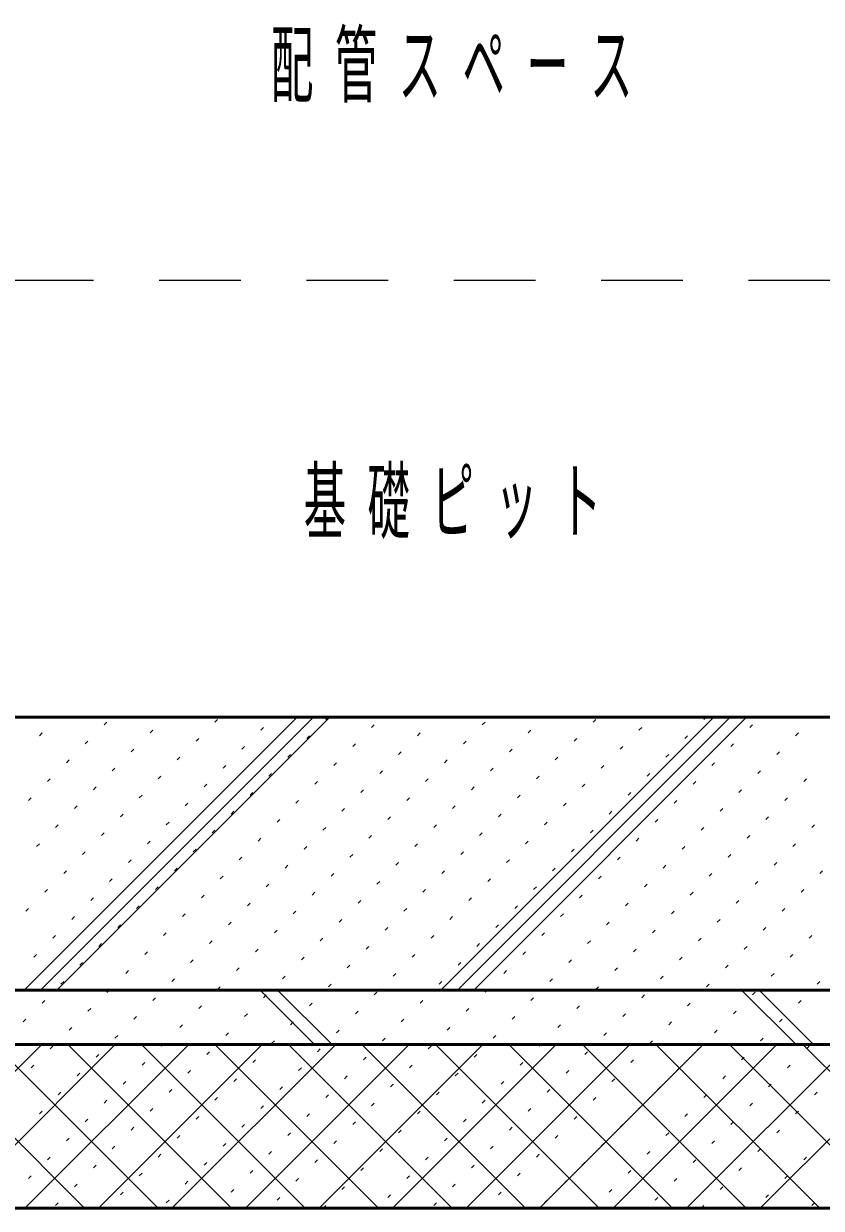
# Model space of a CAD drawing. Units: millimetres, scale not verified. Extents: x -11550 to 6, y -53460 to 8010.
# Drawn here: x -6189 to -5458, y -6218 to -5132 of the extents above; entities that cross this region are included whole.
import ezdxf

# ---------------------------------------------------------------- set-up
doc = ezdxf.new("R2010")
doc.units = ezdxf.units.MM
doc.header["$LTSCALE"] = 30
doc.linetypes.add('USER1', pattern=[4.5, 2.5, -2])
doc.layers.add('layer1', color=4, linetype='Continuous', lineweight=25)
doc.styles.add('ＭＳ ゴシック', font='')
doc.styles.get('ＭＳ ゴシック').set_extended_font_data('MS Gothic')

msp = doc.modelspace()

# ---------------------------------------------------------------- linework, layer by layer
at = {"layer": 'layer1', "linetype": 'USER1'}
msp.add_line((-4640, -5367.73), (-6910, -5367.73), dxfattribs=at)
at = {"layer": 'layer1', "color": 5, "lineweight": 50}
for p, q in [((-4640, -5767.73), (-6274, -5767.73)), ((-9915, -6017.73), (-1635, -6017.73)), ((-1635, -6067.73), (-9915, -6067.73)), ((-9915, -6217.73), (-1635, -6217.73))]:
    msp.add_line(p, q, dxfattribs=at)
at = {"layer": 'layer1'}
for p, q in [((-6188.55, -6017.73), (-5938.55, -5767.73)), ((-6173.55, -6017.73), (-5923.55, -5767.73)), ((-6158.55, -6017.73), (-5908.55, -5767.73)), ((-5806.71, -6017.73), (-5556.71, -5767.73)), ((-5791.71, -6017.73), (-5541.71, -5767.73)), ((-5776.71, -6017.73), (-5526.71, -5767.73)), ((-5972.47, -6017.73), (-5922.47, -6067.73)), ((-5956.47, -6017.73), (-5906.47, -6067.73)), ((-5531.24, -6017.73), (-5481.24, -6067.73)), ((-5515.24, -6017.73), (-5465.24, -6067.73)), ((-6322.57, -6217.73), (-6172.57, -6067.73)), ((-6133.23, -6217.73), (-6283.23, -6067.73)), ((-6255.22, -6217.73), (-6105.22, -6067.73)), ((-6065.87, -6217.73), (-6215.87, -6067.73)), ((-6187.86, -6217.73), (-6037.86, -6067.73)), ((-5998.52, -6217.73), (-6148.52, -6067.73)), ((-6120.51, -6217.73), (-5970.51, -6067.73)), ((-5931.17, -6217.73), (-6081.17, -6067.73)), ((-6053.16, -6217.73), (-5903.16, -6067.73)), ((-5863.82, -6217.73), (-6013.82, -6067.73)), ((-5985.81, -6217.73), (-5835.81, -6067.73)), ((-5796.47, -6217.73), (-5946.47, -6067.73)), ((-5918.46, -6217.73), (-5768.46, -6067.73)), ((-5729.11, -6217.73), (-5879.11, -6067.73)), ((-5851.1, -6217.73), (-5701.1, -6067.73)), ((-5661.76, -6217.73), (-5811.76, -6067.73)), ((-5783.75, -6217.73), (-5633.75, -6067.73)), ((-5594.41, -6217.73), (-5744.41, -6067.73)), ((-5716.4, -6217.73), (-5566.4, -6067.73)), ((-5527.06, -6217.73), (-5677.06, -6067.73)), ((-5649.05, -6217.73), (-5499.05, -6067.73)), ((-5459.71, -6217.73), (-5609.71, -6067.73)), ((-5581.7, -6217.73), (-5431.7, -6067.73)), ((-5392.35, -6217.73), (-5542.35, -6067.73)), ((-5514.34, -6217.73), (-5364.34, -6067.73)), ((-5325, -6217.73), (-5475, -6067.73))]:
    msp.add_line(p, q, dxfattribs=at)
at = {"layer": 'layer1', "color": 2}
for p, q in [((-6115.29, -5774.76), (-6112.81, -5772.29)), ((-6013.82, -5772.29), (-6011.34, -5769.81)), ((-5912.35, -5769.81), (-5910.26, -5767.73)), ((-5768.81, -5774.76), (-5766.33, -5772.29)), ((-5667.34, -5772.29), (-5664.86, -5769.81)), ((-5565.87, -5769.81), (-5563.78, -5767.73)), ((-6174.69, -5784.66), (-6172.21, -5782.19)), ((-6073.22, -5782.19), (-6070.74, -5779.71)), ((-5971.75, -5779.71), (-5969.27, -5777.24)), ((-5929.67, -5787.14), (-5927.2, -5784.66)), ((-5870.28, -5777.24), (-5867.8, -5774.76)), ((-5828.2, -5784.66), (-5825.73, -5782.19)), ((-5726.73, -5782.19), (-5724.26, -5779.71)), ((-5625.26, -5779.71), (-5622.79, -5777.24)), ((-5583.19, -5787.14), (-5580.72, -5784.66)), ((-5523.79, -5777.24), (-5521.32, -5774.76)), ((-5481.72, -5784.66), (-5479.25, -5782.19)), ((-6132.61, -5792.08), (-6130.14, -5789.61)), ((-6031.14, -5789.61), (-6028.67, -5787.14)), ((-5989.07, -5797.03), (-5986.6, -5794.56)), ((-5887.6, -5794.56), (-5885.13, -5792.08)), ((-5786.13, -5792.08), (-5783.66, -5789.61)), ((-5684.66, -5789.61), (-5682.19, -5787.14)), ((-5642.59, -5797.03), (-5640.11, -5794.56)), ((-5541.12, -5794.56), (-5538.64, -5792.08)), ((-6149.94, -5809.41), (-6147.46, -5806.93)), ((-6090.54, -5799.51), (-6088.07, -5797.03)), ((-6048.47, -5806.93), (-6045.99, -5804.46)), ((-5947, -5804.46), (-5944.52, -5801.98)), ((-5845.53, -5801.98), (-5843.05, -5799.51)), ((-5803.46, -5809.41), (-5800.98, -5806.93)), ((-5744.06, -5799.51), (-5741.58, -5797.03)), ((-5701.99, -5806.93), (-5699.51, -5804.46)), ((-5600.52, -5804.46), (-5598.04, -5801.98)), ((-5499.05, -5801.98), (-5496.57, -5799.51)), ((-6107.87, -5816.83), (-6105.39, -5814.36)), ((-6006.4, -5814.36), (-6003.92, -5811.88)), ((-5904.93, -5811.88), (-5902.45, -5809.41)), ((-5862.85, -5819.31), (-5860.38, -5816.83)), ((-5761.38, -5816.83), (-5758.91, -5814.36)), ((-5659.91, -5814.36), (-5657.44, -5811.88)), ((-5558.44, -5811.88), (-5555.97, -5809.41)), ((-5516.37, -5819.31), (-5513.9, -5816.83)), ((-6167.26, -5826.73), (-6164.79, -5824.26)), ((-6065.79, -5824.26), (-6063.32, -5821.78)), ((-5964.32, -5821.78), (-5961.85, -5819.31)), ((-5922.25, -5829.21), (-5919.77, -5826.73)), ((-5820.78, -5826.73), (-5818.3, -5824.26)), ((-5719.31, -5824.26), (-5716.83, -5821.78)), ((-5617.84, -5821.78), (-5615.37, -5819.31)), ((-5575.77, -5829.21), (-5573.29, -5826.73)), ((-5474.3, -5826.73), (-5471.82, -5824.26)), ((-6125.19, -5834.16), (-6122.71, -5831.68)), ((-6083.12, -5841.58), (-6080.64, -5839.11)), ((-6023.72, -5831.68), (-6021.24, -5829.21)), ((-5981.65, -5839.11), (-5979.17, -5836.63)), ((-5880.18, -5836.63), (-5877.7, -5834.16)), ((-5778.71, -5834.16), (-5776.23, -5831.68)), ((-5736.63, -5841.58), (-5734.16, -5839.11)), ((-5677.24, -5831.68), (-5674.76, -5829.21)), ((-5635.16, -5839.11), (-5632.69, -5836.63)), ((-5533.69, -5836.63), (-5531.22, -5834.16)), ((-6184.59, -5844.06), (-6182.11, -5841.58)), ((-6142.51, -5851.48), (-6140.04, -5849.01)), ((-6041.04, -5849.01), (-6038.57, -5846.53)), ((-5939.57, -5846.53), (-5937.1, -5844.06)), ((-5838.1, -5844.06), (-5835.63, -5841.58)), ((-5796.03, -5851.48), (-5793.56, -5849.01)), ((-5694.56, -5849.01), (-5692.09, -5846.53)), ((-5593.09, -5846.53), (-5590.62, -5844.06)), ((-5491.62, -5844.06), (-5489.15, -5841.58)), ((-6100.44, -5858.91), (-6097.97, -5856.43)), ((-5998.97, -5856.43), (-5996.5, -5853.96)), ((-5956.9, -5863.86), (-5954.42, -5861.38)), ((-5897.5, -5853.96), (-5895.03, -5851.48)), ((-5855.43, -5861.38), (-5852.95, -5858.91)), ((-5753.96, -5858.91), (-5751.48, -5856.43)), ((-5652.49, -5856.43), (-5650.01, -5853.96)), ((-5610.42, -5863.86), (-5607.94, -5861.38)), ((-5551.02, -5853.96), (-5548.54, -5851.48)), ((-5508.95, -5861.38), (-5506.47, -5858.91)), ((-6159.84, -5868.81), (-6157.36, -5866.33)), ((-6058.37, -5866.33), (-6055.89, -5863.86)), ((-6016.29, -5873.76), (-6013.82, -5871.28)), ((-5914.82, -5871.28), (-5912.35, -5868.81)), ((-5813.36, -5868.81), (-5810.88, -5866.33)), ((-5711.89, -5866.33), (-5709.41, -5863.86)), ((-5669.81, -5873.76), (-5667.34, -5871.28)), ((-5568.34, -5871.28), (-5565.87, -5868.81)), ((-5466.87, -5868.81), (-5464.4, -5866.33)), ((-6117.76, -5876.23), (-6115.29, -5873.76)), ((-6075.69, -5883.66), (-6073.22, -5881.18)), ((-5974.22, -5881.18), (-5971.75, -5878.71)), ((-5872.75, -5878.71), (-5870.28, -5876.23)), ((-5771.28, -5876.23), (-5768.81, -5873.76)), ((-5729.21, -5883.66), (-5726.73, -5881.18)), ((-5627.74, -5881.18), (-5625.26, -5878.71)), ((-5526.27, -5878.71), (-5523.79, -5876.23)), ((-6177.16, -5886.13), (-6174.69, -5883.66)), ((-6135.09, -5893.55), (-6132.61, -5891.08)), ((-6033.62, -5891.08), (-6031.14, -5888.61)), ((-5932.15, -5888.61), (-5929.67, -5886.13)), ((-5890.08, -5896.03), (-5887.6, -5893.55)), ((-5830.68, -5886.13), (-5828.2, -5883.66)), ((-5788.61, -5893.55), (-5786.13, -5891.08)), ((-5687.14, -5891.08), (-5684.66, -5888.61)), ((-5585.67, -5888.61), (-5583.19, -5886.13)), ((-5543.59, -5896.03), (-5541.12, -5893.55)), ((-5484.2, -5886.13), (-5481.72, -5883.66)), ((-6093.02, -5900.98), (-6090.54, -5898.5)), ((-5991.55, -5898.5), (-5989.07, -5896.03)), ((-5949.47, -5905.93), (-5947, -5903.45)), ((-5848, -5903.45), (-5845.53, -5900.98)), ((-5746.53, -5900.98), (-5744.06, -5898.5)), ((-5645.06, -5898.5), (-5642.59, -5896.03)), ((-5602.99, -5905.93), (-5600.52, -5903.45)), ((-5501.52, -5903.45), (-5499.05, -5900.98)), ((-6152.41, -5910.88), (-6149.94, -5908.4)), ((-6050.94, -5908.4), (-6048.47, -5905.93)), ((-6008.87, -5915.83), (-6006.4, -5913.35)), ((-5907.4, -5913.35), (-5904.93, -5910.88)), ((-5805.93, -5910.88), (-5803.46, -5908.4)), ((-5704.46, -5908.4), (-5701.99, -5905.93)), ((-5662.39, -5915.83), (-5659.91, -5913.35)), ((-5560.92, -5913.35), (-5558.44, -5910.88)), ((-5459.45, -5910.88), (-5456.97, -5908.4)), ((-6169.74, -5928.2), (-6167.26, -5925.73)), ((-6110.34, -5918.3), (-6107.87, -5915.83)), ((-6068.27, -5925.73), (-6065.79, -5923.25)), ((-5966.8, -5923.25), (-5964.32, -5920.78)), ((-5865.33, -5920.78), (-5862.85, -5918.3)), ((-5823.25, -5928.2), (-5820.78, -5925.73)), ((-5763.86, -5918.3), (-5761.38, -5915.83)), ((-5721.78, -5925.73), (-5719.31, -5923.25)), ((-5620.31, -5923.25), (-5617.84, -5920.78)), ((-5518.85, -5920.78), (-5516.37, -5918.3)), ((-5476.77, -5928.2), (-5474.3, -5925.73)), ((-6127.66, -5935.63), (-6125.19, -5933.15)), ((-6026.19, -5933.15), (-6023.72, -5930.68)), ((-5924.72, -5930.68), (-5922.25, -5928.2)), ((-5882.65, -5938.1), (-5880.18, -5935.63)), ((-5781.18, -5935.63), (-5778.71, -5933.15)), ((-5679.71, -5933.15), (-5677.24, -5930.68)), ((-5578.24, -5930.68), (-5575.77, -5928.2)), ((-5536.17, -5938.1), (-5533.69, -5935.63)), ((-6187.06, -5945.53), (-6184.59, -5943.05)), ((-6085.59, -5943.05), (-6083.12, -5940.58)), ((-6043.52, -5950.48), (-6041.04, -5948)), ((-5984.12, -5940.58), (-5981.65, -5938.1)), ((-5942.05, -5948), (-5939.57, -5945.53)), ((-5840.58, -5945.53), (-5838.1, -5943.05)), ((-5739.11, -5943.05), (-5736.63, -5940.58)), ((-5697.04, -5950.48), (-5694.56, -5948)), ((-5637.64, -5940.58), (-5635.16, -5938.1)), ((-5595.57, -5948), (-5593.09, -5945.53)), ((-5494.1, -5945.53), (-5491.62, -5943.05)), ((-6144.99, -5952.95), (-6142.51, -5950.48)), ((-6102.92, -5960.38), (-6100.44, -5957.9)), ((-6001.45, -5957.9), (-5998.97, -5955.43)), ((-5899.98, -5955.43), (-5897.5, -5952.95)), ((-5798.51, -5952.95), (-5796.03, -5950.48)), ((-5756.43, -5960.38), (-5753.96, -5957.9)), ((-5654.96, -5957.9), (-5652.49, -5955.43)), ((-5553.49, -5955.43), (-5551.02, -5952.95)), ((-6162.31, -5970.28), (-6159.84, -5967.8)), ((-6060.84, -5967.8), (-6058.37, -5965.33)), ((-5959.37, -5965.33), (-5956.9, -5962.85)), ((-5857.9, -5962.85), (-5855.43, -5960.38)), ((-5815.83, -5970.28), (-5813.36, -5967.8)), ((-5714.36, -5967.8), (-5711.89, -5965.33)), ((-5612.89, -5965.33), (-5610.42, -5962.85)), ((-5511.42, -5962.85), (-5508.95, -5960.38)), ((-5469.35, -5970.28), (-5466.87, -5967.8)), ((-6120.24, -5977.7), (-6117.76, -5975.23)), ((-6018.77, -5975.23), (-6016.29, -5972.75)), ((-5976.7, -5982.65), (-5974.22, -5980.18)), ((-5917.3, -5972.75), (-5914.82, -5970.28)), ((-5875.23, -5980.18), (-5872.75, -5977.7)), ((-5773.76, -5977.7), (-5771.28, -5975.23)), ((-5672.29, -5975.23), (-5669.81, -5972.75)), ((-5630.21, -5982.65), (-5627.74, -5980.18)), ((-5570.82, -5972.75), (-5568.34, -5970.28)), ((-5528.74, -5980.18), (-5526.27, -5977.7)), ((-6179.64, -5987.6), (-6177.16, -5985.13)), ((-6078.17, -5985.13), (-6075.69, -5982.65)), ((-6036.09, -5992.55), (-6033.62, -5990.07)), ((-5934.62, -5990.07), (-5932.15, -5987.6)), ((-5833.15, -5987.6), (-5830.68, -5985.13)), ((-5731.68, -5985.13), (-5729.21, -5982.65)), ((-5689.61, -5992.55), (-5687.14, -5990.07)), ((-5588.14, -5990.07), (-5585.67, -5987.6)), ((-5486.67, -5987.6), (-5484.2, -5985.13)), ((-6137.56, -5995.02), (-6135.09, -5992.55)), ((-6095.49, -6002.45), (-6093.02, -5999.97)), ((-5994.02, -5999.97), (-5991.55, -5997.5)), ((-5892.55, -5997.5), (-5890.08, -5995.02)), ((-5850.48, -6004.92), (-5848, -6002.45)), ((-5791.08, -5995.02), (-5788.61, -5992.55)), ((-5749.01, -6002.45), (-5746.53, -5999.97)), ((-5647.54, -5999.97), (-5645.06, -5997.5)), ((-5546.07, -5997.5), (-5543.59, -5995.02)), ((-5504, -6004.92), (-5501.52, -6002.45)), ((-6154.89, -6012.35), (-6152.41, -6009.87)), ((-6053.42, -6009.87), (-6050.94, -6007.4)), ((-5951.95, -6007.4), (-5949.47, -6004.92)), ((-5909.88, -6014.82), (-5907.4, -6012.35)), ((-5808.41, -6012.35), (-5805.93, -6009.87)), ((-5706.94, -6009.87), (-5704.46, -6007.4)), ((-5605.47, -6007.4), (-5602.99, -6004.92)), ((-5563.39, -6014.82), (-5560.92, -6012.35)), ((-5461.92, -6012.35), (-5459.45, -6009.87)), ((-6112.81, -6019.77), (-6110.77, -6017.73)), ((-6110.77, -6017.73), (-6110.34, -6017.3)), ((-6011.34, -6017.3), (-6008.87, -6014.82)), ((-5969.27, -6024.72), (-5966.8, -6022.25)), ((-5867.8, -6022.25), (-5865.33, -6019.77)), ((-5766.33, -6019.77), (-5764.29, -6017.73)), ((-5764.29, -6017.73), (-5763.86, -6017.3)), ((-5664.86, -6017.3), (-5662.39, -6014.82)), ((-5622.79, -6024.72), (-5620.31, -6022.25)), ((-5521.32, -6022.25), (-5518.85, -6019.77)), ((-6172.21, -6029.67), (-6169.74, -6027.2)), ((-6130.14, -6037.1), (-6127.66, -6034.62)), ((-6070.74, -6027.2), (-6068.27, -6024.72)), ((-6028.67, -6034.62), (-6026.19, -6032.15)), ((-5927.2, -6032.15), (-5924.72, -6029.67)), ((-5825.73, -6029.67), (-5823.25, -6027.2)), ((-5783.66, -6037.1), (-5781.18, -6034.62)), ((-5724.26, -6027.2), (-5721.78, -6024.72)), ((-5682.19, -6034.62), (-5679.71, -6032.15)), ((-5580.72, -6032.15), (-5578.24, -6029.67)), ((-5479.25, -6029.67), (-5476.77, -6027.2)), ((-6189.54, -6047), (-6187.06, -6044.52)), ((-6088.07, -6044.52), (-6085.59, -6042.05)), ((-5986.6, -6042.05), (-5984.12, -6039.57)), ((-5885.13, -6039.57), (-5882.65, -6037.1)), ((-5843.05, -6047), (-5840.58, -6044.52)), ((-5741.58, -6044.52), (-5739.11, -6042.05)), ((-5640.11, -6042.05), (-5637.64, -6039.57)), ((-5538.64, -6039.57), (-5536.17, -6037.1)), ((-5496.57, -6047), (-5494.1, -6044.52)), ((-6147.46, -6054.42), (-6144.99, -6051.95)), ((-6045.99, -6051.95), (-6043.52, -6049.47)), ((-5944.52, -6049.47), (-5942.05, -6047)), ((-5902.45, -6056.9), (-5899.98, -6054.42)), ((-5800.98, -6054.42), (-5798.51, -6051.95)), ((-5699.51, -6051.95), (-5697.04, -6049.47)), ((-5598.04, -6049.47), (-5595.57, -6047)), ((-5555.97, -6056.9), (-5553.49, -6054.42)), ((-6105.39, -6061.85), (-6102.92, -6059.37)), ((-6063.32, -6069.27), (-6061.77, -6067.73)), ((-6061.77, -6067.73), (-6060.84, -6066.8)), ((-6003.92, -6059.37), (-6001.45, -6056.9)), ((-5961.85, -6066.8), (-5959.37, -6064.32)), ((-5860.38, -6064.32), (-5857.9, -6061.85)), ((-5758.91, -6061.85), (-5756.43, -6059.37)), ((-5716.83, -6069.27), (-5715.29, -6067.73)), ((-5715.29, -6067.73), (-5714.36, -6066.8)), ((-5657.44, -6059.37), (-5654.96, -6056.9)), ((-5615.37, -6066.8), (-5612.89, -6064.32)), ((-5513.9, -6064.32), (-5511.42, -6061.85)), ((-6164.79, -6071.75), (-6162.31, -6069.27)), ((-6122.71, -6079.17), (-6120.24, -6076.7)), ((-6021.24, -6076.7), (-6018.77, -6074.22)), ((-5919.77, -6074.22), (-5917.3, -6071.75)), ((-5818.3, -6071.75), (-5815.83, -6069.27)), ((-5776.23, -6079.17), (-5773.76, -6076.7)), ((-5674.76, -6076.7), (-5672.29, -6074.22)), ((-5573.29, -6074.22), (-5570.82, -6071.75)), ((-5471.82, -6071.75), (-5469.35, -6069.27)), ((-6182.11, -6089.07), (-6179.64, -6086.59)), ((-6080.64, -6086.59), (-6078.17, -6084.12)), ((-5979.17, -6084.12), (-5976.7, -6081.65)), ((-5937.1, -6091.54), (-5934.62, -6089.07)), ((-5877.7, -6081.65), (-5875.23, -6079.17)), ((-5835.63, -6089.07), (-5833.15, -6086.59)), ((-5734.16, -6086.59), (-5731.68, -6084.12)), ((-5632.69, -6084.12), (-5630.21, -6081.65)), ((-5590.62, -6091.54), (-5588.14, -6089.07)), ((-5531.22, -6081.65), (-5528.74, -6079.17)), ((-5489.15, -6089.07), (-5486.67, -6086.59)), ((-6140.04, -6096.49), (-6137.56, -6094.02)), ((-6038.57, -6094.02), (-6036.09, -6091.54)), ((-5996.5, -6101.44), (-5994.02, -6098.97)), ((-5895.03, -6098.97), (-5892.55, -6096.49)), ((-5793.56, -6096.49), (-5791.08, -6094.02)), ((-5692.09, -6094.02), (-5689.61, -6091.54)), ((-5650.01, -6101.44), (-5647.54, -6098.97)), ((-5548.54, -6098.97), (-5546.07, -6096.49)), ((-6097.97, -6103.92), (-6095.49, -6101.44)), ((-6055.89, -6111.34), (-6053.42, -6108.87)), ((-5954.42, -6108.87), (-5951.95, -6106.39)), ((-5852.95, -6106.39), (-5850.48, -6103.92)), ((-5751.48, -6103.92), (-5749.01, -6101.44)), ((-5709.41, -6111.34), (-5706.94, -6108.87)), ((-5607.94, -6108.87), (-5605.47, -6106.39)), ((-5506.47, -6106.39), (-5504, -6103.92)), ((-6157.36, -6113.82), (-6154.89, -6111.34)), ((-6115.29, -6121.24), (-6112.81, -6118.77)), ((-6013.82, -6118.77), (-6011.34, -6116.29)), ((-5912.35, -6116.29), (-5909.88, -6113.82)), ((-5870.28, -6123.72), (-5867.8, -6121.24)), ((-5810.88, -6113.82), (-5808.41, -6111.34)), ((-5768.81, -6121.24), (-5766.33, -6118.77)), ((-5667.34, -6118.77), (-5664.86, -6116.29)), ((-5565.87, -6116.29), (-5563.39, -6113.82)), ((-5523.79, -6123.72), (-5521.32, -6121.24)), ((-5464.4, -6113.82), (-5461.92, -6111.34)), ((-6174.69, -6131.14), (-6172.21, -6128.67)), ((-6073.22, -6128.67), (-6070.74, -6126.19)), ((-5971.75, -6126.19), (-5969.27, -6123.72)), ((-5929.67, -6133.62), (-5927.2, -6131.14)), ((-5828.2, -6131.14), (-5825.73, -6128.67)), ((-5726.73, -6128.67), (-5724.26, -6126.19)), ((-5625.26, -6126.19), (-5622.79, -6123.72)), ((-5583.19, -6133.62), (-5580.72, -6131.14)), ((-5481.72, -6131.14), (-5479.25, -6128.67)), ((-6132.61, -6138.57), (-6130.14, -6136.09)), ((-6090.54, -6145.99), (-6088.07, -6143.52)), ((-6031.14, -6136.09), (-6028.67, -6133.62)), ((-5989.07, -6143.52), (-5986.6, -6141.04)), ((-5887.6, -6141.04), (-5885.13, -6138.57)), ((-5786.13, -6138.57), (-5783.66, -6136.09)), ((-5744.06, -6145.99), (-5741.58, -6143.52)), ((-5684.66, -6136.09), (-5682.19, -6133.62)), ((-5642.59, -6143.52), (-5640.11, -6141.04)), ((-5541.12, -6141.04), (-5538.64, -6138.57)), ((-6149.94, -6155.89), (-6147.46, -6153.42)), ((-6048.47, -6153.42), (-6045.99, -6150.94)), ((-5947, -6150.94), (-5944.52, -6148.47)), ((-5845.53, -6148.47), (-5843.05, -6145.99)), ((-5803.46, -6155.89), (-5800.98, -6153.42)), ((-5701.99, -6153.42), (-5699.51, -6150.94)), ((-5600.52, -6150.94), (-5598.04, -6148.47)), ((-5499.05, -6148.47), (-5496.57, -6145.99)), ((-6107.87, -6163.32), (-6105.39, -6160.84)), ((-6006.4, -6160.84), (-6003.92, -6158.37)), ((-5904.93, -6158.37), (-5902.45, -6155.89)), ((-5862.85, -6165.79), (-5860.38, -6163.32)), ((-5761.38, -6163.32), (-5758.91, -6160.84)), ((-5659.91, -6160.84), (-5657.44, -6158.37)), ((-5558.44, -6158.37), (-5555.97, -6155.89)), ((-5516.37, -6165.79), (-5513.9, -6163.32)), ((-6167.26, -6173.22), (-6164.79, -6170.74)), ((-6065.79, -6170.74), (-6063.32, -6168.27)), ((-6023.72, -6178.17), (-6021.24, -6175.69)), ((-5964.32, -6168.27), (-5961.85, -6165.79)), ((-5922.25, -6175.69), (-5919.77, -6173.22)), ((-5820.78, -6173.22), (-5818.3, -6170.74)), ((-5719.31, -6170.74), (-5716.83, -6168.27)), ((-5677.24, -6178.17), (-5674.76, -6175.69)), ((-5617.84, -6168.27), (-5615.37, -6165.79)), ((-5575.77, -6175.69), (-5573.29, -6173.22)), ((-5474.3, -6173.22), (-5471.82, -6170.74)), ((-6125.19, -6180.64), (-6122.71, -6178.17)), ((-6083.12, -6188.06), (-6080.64, -6185.59)), ((-5981.65, -6185.59), (-5979.17, -6183.12)), ((-5880.18, -6183.12), (-5877.7, -6180.64)), ((-5778.71, -6180.64), (-5776.23, -6178.17)), ((-5736.63, -6188.06), (-5734.16, -6185.59)), ((-5635.16, -6185.59), (-5632.69, -6183.12)), ((-5533.69, -6183.12), (-5531.22, -6180.64)), ((-6184.59, -6190.54), (-6182.11, -6188.06)), ((-6142.51, -6197.96), (-6140.04, -6195.49)), ((-6041.04, -6195.49), (-6038.57, -6193.01)), ((-5939.57, -6193.01), (-5937.1, -6190.54)), ((-5897.5, -6200.44), (-5895.03, -6197.96)), ((-5838.1, -6190.54), (-5835.63, -6188.06)), ((-5796.03, -6197.96), (-5793.56, -6195.49)), ((-5694.56, -6195.49), (-5692.09, -6193.01)), ((-5593.09, -6193.01), (-5590.62, -6190.54)), ((-5551.02, -6200.44), (-5548.54, -6197.96)), ((-5491.62, -6190.54), (-5489.15, -6188.06)), ((-6100.44, -6205.39), (-6097.97, -6202.91)), ((-5998.97, -6202.91), (-5996.5, -6200.44)), ((-5956.9, -6210.34), (-5954.42, -6207.86)), ((-5855.43, -6207.86), (-5852.95, -6205.39)), ((-5753.96, -6205.39), (-5751.48, -6202.91)), ((-5652.49, -6202.91), (-5650.01, -6200.44)), ((-5610.42, -6210.34), (-5607.94, -6207.86)), ((-5508.95, -6207.86), (-5506.47, -6205.39)), ((-6159.84, -6215.29), (-6157.36, -6212.81)), ((-6058.37, -6212.81), (-6055.89, -6210.34)), ((-5914.79, -6217.73), (-5912.35, -6215.29)), ((-5813.36, -6215.29), (-5810.88, -6212.81)), ((-5711.89, -6212.81), (-5709.41, -6210.34)), ((-5568.31, -6217.73), (-5565.87, -6215.29)), ((-5466.87, -6215.29), (-5464.4, -6212.81))]:
    msp.add_line(p, q, dxfattribs=at)

# ---------------------------------------------------------------- texts
at = {"layer": 'layer1', "color": 3, "char_height": 57.18, "attachment_point": 7, "style": 'ＭＳ ゴシック'}
for s, insert in [('\\T1.5;\\W0.5;配管スペース', (-5962.55, -5204.49)), ('\\T1.5;\\W0.5;基礎ピット', (-5932.55, -5604.49))]:
    msp.add_mtext(s, dxfattribs=dict(at, insert=insert))

doc.saveas('drawing.dxf')
